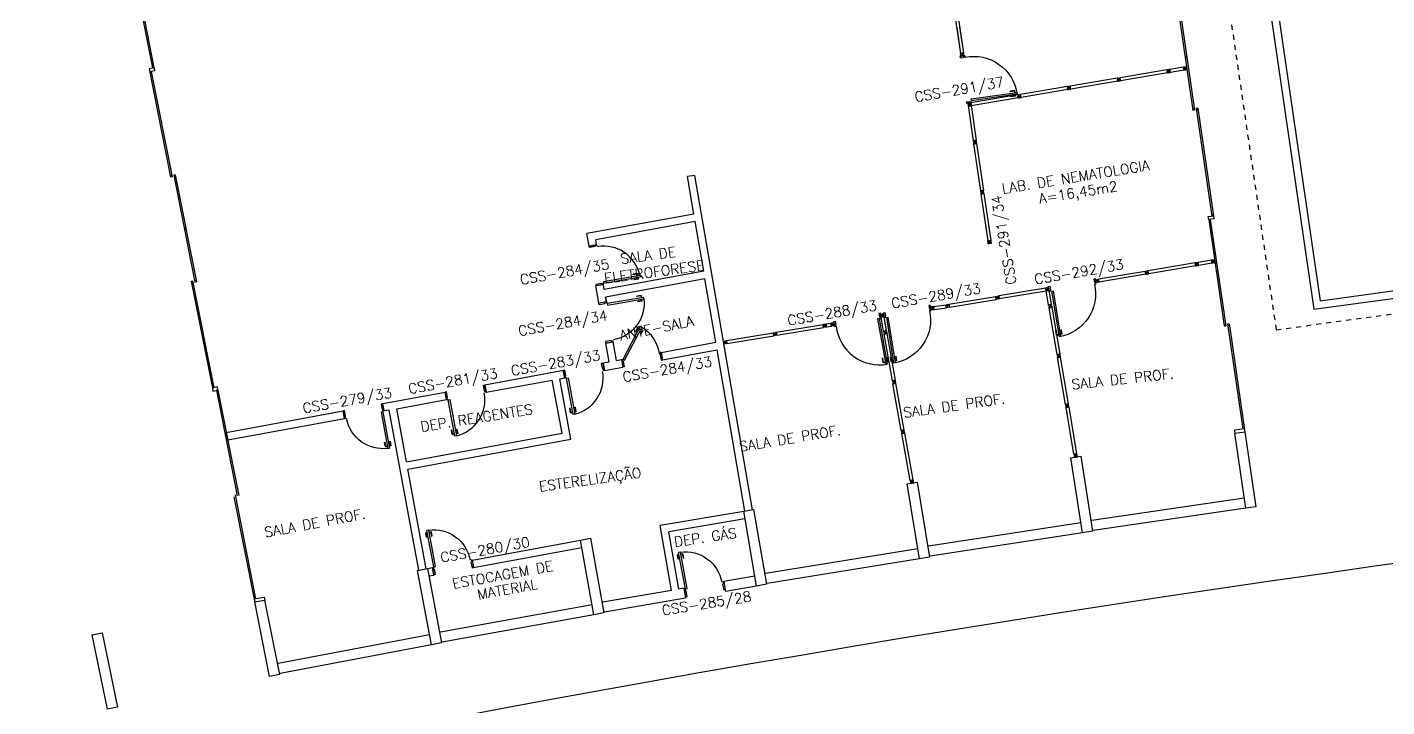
# Model space of a CAD drawing. Extents: x -152 to 150, y 325 to 437.
# Drawn here: x -79.12 to -52.21, y 376.41 to 389.85 of the extents above; entities that cross this region are included whole.
import ezdxf
from ezdxf.enums import TextEntityAlignment as Align

# ---------------------------------------------------------------- set-up
doc = ezdxf.new("R2010")
doc.units = 0
doc.header["$LTSCALE"] = 0.01
doc.header["$MEASUREMENT"] = 0
doc.linetypes.add('HIDDEN2', pattern=[0.1875, 0.125, -0.0625])
doc.layers.get('0').update_dxf_attribs({"linetype": 'CONTINUOUS'})
for name, color, linetype in [('ALV', 2, 'CONTINUOUS'), ('AREA', 2, 'CONTINUOUS'), ('CARIMBO', 7, 'CONTINUOUS'), ('DIV', 2, 'CONTINUOUS'), ('ESQ', 1, 'CONTINUOUS'), ('ESTR', 3, 'CONTINUOUS'), ('PISO', 1, 'CONTINUOUS'), ('PROJ', 1, 'HIDDEN2'), ('TEXTO', 2, 'CONTINUOUS'), ('TEXTO-ENDEREÇO', 2, 'CONTINUOUS')]:
    doc.layers.add(name, color=color, linetype=linetype)
doc.styles.add('UNB-100', font='simplex.shx', dxfattribs={"height": 3})
doc.styles.add('UNB-100-1', font='simplex.shx', dxfattribs={"height": 0.2})

# ---------------------------------------------------------------- blocks, each defined once
blk = doc.blocks.new('PILAR-SSC')
blk.add_lwpolyline([(0.203, -42.962), (0.203, -44.462), (0.003, -44.462), (0.003, -42.962)], close=True)
blk = doc.blocks.new('PD80-SSC')
at = {"color": 2}
for p, q in [((-0.777, 0.01), (-0.777, -0.03)), ((-0.777, 0.01), (-0.687, 0.01)), ((-0.687, 0), (-0.687, 0.01)), ((-0.075, 0), (0.075, 0)), ((-0.075, 0), (-0.075, -0.02)), ((0.075, -0.03), (0.075, 0)), ((-0.817, -0.065), (-0.817, -0.03)), ((-0.085, -0.03), (-0.817, -0.03)), ((-0.085, -0.065), (-0.817, -0.065)), ((-0.777, -0.105), (-0.777, -0.065)), ((-0.777, -0.105), (-0.687, -0.105)), ((-0.767, 0), (-0.767, -0.03)), ((-0.767, 0), (-0.687, 0)), ((-0.767, -0.095), (-0.767, -0.065)), ((-0.767, -0.095), (-0.687, -0.095)), ((-0.687, -0.095), (-0.687, -0.105)), ((-0.085, -0.03), (-0.085, -0.065)), ((-0.075, -0.02), (-0.04, -0.02)), ((-0.04, -0.03), (-0.04, -0.02)), ((-0.04, -0.03), (0.075, -0.03)), ((-0.075, -0.781), (-0.04, -0.781)), ((-0.075, -0.801), (-0.075, -0.781)), ((-0.075, -0.801), (0.075, -0.801)), ((-0.075, -0.802), (0.075, -0.802)), ((-0.04, -0.771), (0.075, -0.771)), ((-0.04, -0.771), (-0.04, -0.781)), ((0.075, -0.771), (0.075, -0.801))]:
    blk.add_line(p, q, dxfattribs=at)
at = {"color": 1}
blk.add_arc((-0.085, -0.03), 0.731, 182.6571, 270, dxfattribs=at)
blk = doc.blocks.new('ESQCE-SSC')
for p, q in [((0, 0), (0, -2.143)), ((0.2, 0), (0.2, -0.06)), ((0.2, -0.06), (0, -0.06)), ((0.03, -0.06), (0.03, -2.143)), ((0.03, -1.056), (0, -1.056)), ((0.03, -1.086), (0, -1.086)), ((0.03, -2.113), (0, -2.113)), ((0.03, -2.143), (0, -2.143)), ((0.07, -2.113), (0.07, -4.253)), ((0.07, -2.113), (0.1, -2.113)), ((0.07, -2.143), (0.1, -2.143)), ((0.1, -2.113), (0.1, -4.253)), ((0.1, -3.199), (0.07, -3.199)), ((0.1, -3.229), (0.07, -3.229)), ((0, -4.256), (0, -6.443)), ((0.1, -4.256), (0, -4.256)), ((0.07, -4.223), (0.1, -4.223)), ((0.07, -4.253), (0.1, -4.253)), ((0.1, -4.256), (0.1, -4.316)), ((0.1, -4.316), (0, -4.316)), ((0.03, -4.346), (0, -4.346)), ((0.03, -4.316), (0.03, -6.443)), ((0.03, -6.413), (0, -6.413)), ((0.03, -6.443), (0, -6.443)), ((0.1, -6.413), (0.07, -6.413)), ((0.07, -6.413), (0.07, -8.571)), ((0.1, -6.443), (0.07, -6.443)), ((0.1, -6.413), (0.1, -8.571)), ((0.1, -7.485), (0.07, -7.485)), ((0.1, -7.515), (0.07, -7.515)), ((0, -8.541), (0.03, -8.541)), ((0, -8.541), (0, -10.694)), ((0, -8.571), (0.03, -8.571)), ((0.03, -8.541), (0.03, -10.694)), ((0.1, -8.541), (0.07, -8.541)), ((0.07, -8.571), (0.1, -8.571)), ((0.03, -9.628), (0, -9.628)), ((0.03, -9.658), (0, -9.658)), ((0.03, -10.664), (0, -10.664)), ((0.102, -10.694), (0, -10.694)), ((0, -10.694), (0, -10.755)), ((0.03, -10.694), (0, -10.694)), ((0, -10.755), (0.102, -10.755)), ((0.1, -10.755), (0.07, -10.755)), ((0.07, -10.755), (0.07, -12.882)), ((0.1, -10.755), (0.1, -12.882)), ((0.102, -10.755), (0.102, -10.694)), ((0.1, -10.785), (0.07, -10.785)), ((0.1, -11.77), (0.07, -11.77)), ((0, -12.887), (0, -15.019)), ((0.03, -12.852), (0.03, -14.95)), ((0, -14.95), (0.2, -14.95)), ((0.2, -14.95), (0.2, -15.019))]:
    blk.add_line(p, q)
blk = doc.blocks.new('ESQCD-SSC')
for p, q in [((0, 0), (0, -0.06)), ((0.2, 0), (0.2, -2.143)), ((0, -0.06), (0.2, -0.06)), ((0.17, -0.06), (0.17, -2.143)), ((0.17, -1.056), (0.2, -1.056)), ((0.17, -1.086), (0.2, -1.086)), ((0.1, -2.113), (0.1, -4.253)), ((0.13, -2.113), (0.1, -2.113)), ((0.13, -2.143), (0.1, -2.143)), ((0.13, -2.113), (0.13, -4.253)), ((0.17, -2.113), (0.2, -2.113)), ((0.17, -2.143), (0.2, -2.143)), ((0.1, -3.199), (0.13, -3.199)), ((0.1, -3.229), (0.13, -3.229)), ((0.13, -4.223), (0.1, -4.223)), ((0.13, -4.253), (0.1, -4.253)), ((0.1, -4.256), (0.1, -4.316)), ((0.1, -4.256), (0.2, -4.256)), ((0.2, -4.256), (0.2, -6.443)), ((0.1, -4.316), (0.2, -4.316)), ((0.17, -4.316), (0.17, -6.443)), ((0.17, -4.346), (0.2, -4.346)), ((0.1, -6.413), (0.1, -8.571)), ((0.1, -6.413), (0.13, -6.413)), ((0.1, -6.443), (0.13, -6.443)), ((0.13, -6.413), (0.13, -8.571)), ((0.17, -6.413), (0.2, -6.413)), ((0.17, -6.443), (0.2, -6.443)), ((0.1, -7.485), (0.13, -7.485)), ((0.1, -7.515), (0.13, -7.515)), ((0.1, -8.541), (0.13, -8.541)), ((0.13, -8.571), (0.1, -8.571)), ((0.2, -8.541), (0.17, -8.541)), ((0.17, -8.541), (0.17, -10.694)), ((0.2, -8.571), (0.17, -8.571)), ((0.2, -8.541), (0.2, -10.694)), ((0.098, -10.694), (0.2, -10.694)), ((0.098, -10.755), (0.098, -10.694)), ((0.2, -10.755), (0.098, -10.755)), ((0.1, -10.755), (0.13, -10.755)), ((0.1, -10.755), (0.1, -12.882)), ((0.13, -10.755), (0.13, -12.882)), ((0.17, -10.664), (0.2, -10.664)), ((0.17, -10.694), (0.2, -10.694)), ((0.2, -10.694), (0.2, -10.755)), ((0.1, -10.785), (0.13, -10.785)), ((0.1, -11.77), (0.13, -11.77)), ((0.1, -11.8), (0.13, -11.8)), ((0.1, -12.852), (0.13, -12.852)), ((0.1, -12.882), (0.13, -12.882)), ((0.17, -12.852), (0.2, -12.852)), ((0.17, -12.852), (0.2, -12.852)), ((0.17, -12.852), (0.17, -14.95)), ((0.17, -12.882), (0.2, -12.882)), ((0.2, -12.852), (0.2, -12.887)), ((0.2, -12.887), (0.2, -15.019)), ((0, -14.95), (0, -15.019)), ((0.2, -14.95), (0, -14.95))]:
    blk.add_line(p, q)
blk = doc.blocks.new('DIVMT-SSC')
for p, q in [((0, 0.005), (0, -0.005)), ((0, -0.005), (0, 0.005)), ((-0.03, -0.03), (-0.03, -0.97)), ((0.006, -0.03), (-0.006, -0.03)), ((-0.005, 0), (0.005, 0)), ((0.005, 0), (-0.005, 0)), ((0.006, -0.02), (0.006, -0.03)), ((0.03, -0.03), (0.03, -0.97)), ((0.03, -0.97), (-0.03, -0.97)), ((-0.006, -0.98), (-0.006, -0.97)), ((-0.006, -0.98), (0.006, -0.98)), ((0.006, -1.001), (-0.006, -1.001)), ((0.005, -0.97), (-0.005, -0.97)), ((0, -0.994), (0, -1.007)), ((0, -1.02), (0, -1.021)), ((0.006, -0.98), (0.006, -0.97))]:
    blk.add_line(p, q)
blk.add_lwpolyline([(0.006, -0.02), (-0.006, -0.02), (0.006, -0.02), (0.006, -0.03), (0.03, -0.03), (0.03, -0.008), (0.02, -0.008), (0.02, 0.008), (0.03, 0.008), (0.03, 0.03), (0.006, 0.03), (0.006, 0.02), (-0.006, 0.02), (-0.006, 0.03), (-0.03, 0.03), (-0.03, 0.008), (-0.02, 0.008), (-0.02, -0.008), (-0.03, -0.008), (-0.03, -0.03), (-0.006, -0.03), (-0.006, -0.02), (-0.006, -0.03)])
blk = doc.blocks.new('PDV2E-SSC')
at = {"layer": 'DIV'}
for p, q in [((0.034, 0.925), (0.034, 0.835)), ((0.034, 0.925), (0.074, 0.925)), ((0.044, 0.835), (0.034, 0.835)), ((0.044, 0.915), (0.044, 0.835)), ((0.044, 0.915), (0.074, 0.915)), ((0.076, 0.05), (0.076, 0.965)), ((0.106, 0.965), (0.076, 0.965)), ((0.106, 0.05), (0.106, 0.965)), ((0.148, 0.925), (0.108, 0.925)), ((0.138, 0.915), (0.108, 0.915)), ((0.138, 0.915), (0.138, 0.835)), ((0.138, 0.835), (0.148, 0.835)), ((0.148, 0.925), (0.148, 0.835)), ((0.031, 0.05), (0.031, -0.05)), ((0.051, 0.05), (0.031, 0.05)), ((0.051, 0.02), (0.051, 0.05)), ((0.051, 0.02), (0.061, 0.02)), ((0.061, -0.05), (0.061, 0.02)), ((0.076, 0.05), (0.106, 0.05)), ((0.95, 0.02), (0.94, 0.02)), ((0.94, -0.05), (0.94, 0.02)), ((0.95, 0.02), (0.95, 0.05)), ((0.95, 0.05), (0.97, 0.05)), ((0.97, 0.05), (0.97, 0.035)), ((0.97, 0.035), (0.97, -0.035)), ((0.031, -0.05), (0.061, -0.05)), ((0.97, -0.05), (0.94, -0.05)), ((0.97, -0.035), (0.97, -0.05))]:
    blk.add_line(p, q, dxfattribs=at)
at = {"layer": 'DIV', "color": 1}
blk.add_arc((0.076, 0.1), 0.865, 356.6786, 90, dxfattribs=at)
blk = doc.blocks.new('A$C73356FFD')
at = {"layer": 'DIV'}
for p, q in [((0.025, 0.03), (0.035, 0.03)), ((0.035, 0.03), (0.025, 0.03)), ((0.03, 0.025), (0.03, 0.035)), ((0.03, 0.035), (0.03, 0.025))]:
    blk.add_line(p, q, dxfattribs=at)
blk.add_lwpolyline([(0.009, 0.036), (0, 0.036), (0, 0.06), (0.022, 0.06), (0.022, 0.05), (0.038, 0.05), (0.038, 0.06), (0.06, 0.06), (0.06, 0.036), (0.05, 0.036), (0.05, 0.024), (0.06, 0.024), (0.06, 0), (0.038, 0), (0.038, 0.01), (0.022, 0.01), (0.022, 0), (0, 0), (0, 0.024), (0.009, 0.024)], close=True, dxfattribs=at)
blk = doc.blocks.new('A$C282A6B1B')
at = {"linetype": 'Continuous'}
blk.add_blockref('A$C73356FFD', (0, 0), dxfattribs=at)
blk = doc.blocks.new('A$C2E1654F9')
at = {"linetype": 'Continuous'}
blk.add_blockref('A$C73356FFD', (0, 0), dxfattribs=at)

msp = doc.modelspace()

# ---------------------------------------------------------------- linework, layer by layer
for p, q in [((-60.353, 387.58), (-60.365, 387.578)), ((-60.36, 387.586), (-60.358, 387.573)), ((-60.357, 387.561), (-60.356, 387.559))]:
    msp.add_line(p, q)
at = {"layer": 'ALV'}
for p, q in [((-65.901, 386.922), (-66.049, 386.897)), ((-65.922, 386.158), (-66.049, 386.897)), ((-64.764, 380.305), (-65.901, 386.922)), ((-65.922, 386.158), (-68.037, 385.769)), ((-65.897, 386.01), (-67.864, 385.649)), ((-65.727, 385.025), (-65.897, 386.01)), ((-67.995, 385.524), (-68.037, 385.769)), ((-67.847, 385.55), (-67.864, 385.649)), ((-67.995, 385.524), (-67.847, 385.55)), ((-65.727, 385.025), (-67.694, 384.663)), ((-65.702, 384.877), (-67.669, 384.515)), ((-65.486, 383.62), (-65.702, 384.877)), ((-67.711, 384.76), (-67.859, 384.734)), ((-67.8, 384.393), (-67.859, 384.734)), ((-67.694, 384.663), (-67.711, 384.76)), ((-67.652, 384.418), (-67.8, 384.393)), ((-67.652, 384.418), (-67.669, 384.515)), ((-67.669, 384.515), (-67.652, 384.418)), ((-67.664, 383.603), (-67.517, 383.628)), ((-67.6, 383.231), (-67.664, 383.603)), ((-67.453, 383.258), (-67.516, 383.628)), ((-66.568, 383.421), (-65.486, 383.62)), ((-66.541, 383.274), (-65.46, 383.472)), ((-64.911, 380.28), (-65.46, 383.472)), ((-67.717, 383.21), (-67.6, 383.231)), ((-67.717, 383.209), (-67.69, 383.062)), ((-67.453, 383.258), (-67.356, 383.276)), ((-67.356, 383.276), (-67.329, 383.129)), ((-66.541, 383.274), (-66.568, 383.421)), ((-70.058, 382.779), (-68.505, 383.065)), ((-68.478, 382.917), (-68.505, 383.065)), ((-67.69, 383.062), (-67.329, 383.129)), ((-70.058, 382.779), (-70.031, 382.632)), ((-70.031, 382.632), (-68.724, 382.872)), ((-68.531, 381.824), (-68.724, 382.872)), ((-68.576, 382.899), (-68.478, 382.917)), ((-68.357, 381.704), (-68.576, 382.899)), ((-72.076, 382.408), (-70.847, 382.634)), ((-72.049, 382.261), (-72.076, 382.408)), ((-71.803, 382.306), (-70.82, 382.487)), ((-70.82, 382.487), (-70.847, 382.634)), ((-75.177, 381.838), (-72.865, 382.263)), ((-72.865, 382.263), (-72.838, 382.115)), ((-71.951, 382.279), (-72.049, 382.261)), ((-71.368, 379.112), (-71.951, 382.279)), ((-71.61, 381.254), (-71.803, 382.306)), ((-75.147, 381.691), (-72.838, 382.115)), ((-75.147, 381.691), (-75.177, 381.838)), ((-71.61, 381.254), (-68.531, 381.824)), ((-71.583, 381.107), (-68.357, 381.704)), ((-71.221, 379.139), (-71.583, 381.107)), ((-55.028, 380.535), (-58.046, 380.095)), ((-64.936, 380.275), (-66.587, 379.992)), ((-55, 380.337), (-58.018, 379.898)), ((-66.366, 378.71), (-66.587, 379.992)), ((-64.911, 380.128), (-66.414, 379.869)), ((-58.262, 380.049), (-61.276, 379.584)), ((-70.31, 379.308), (-68.167, 379.705)), ((-66.219, 378.736), (-66.414, 379.869)), ((-58.231, 379.852), (-61.246, 379.386)), ((-70.282, 379.161), (-68.14, 379.557)), ((-61.491, 379.535), (-64.501, 379.044)), ((-71.196, 379.144), (-71.098, 379.162)), ((-71.071, 379.015), (-71.098, 379.163)), ((-70.309, 379.307), (-70.282, 379.16)), ((-61.459, 379.338), (-64.469, 378.847)), ((-71.169, 378.997), (-71.071, 379.015)), ((-64.716, 378.994), (-65.331, 378.888)), ((-66.366, 378.71), (-67.722, 378.477)), ((-66.12, 378.753), (-66.219, 378.736)), ((-66.12, 378.753), (-66.086, 378.556)), ((-65.331, 378.888), (-65.297, 378.691)), ((-64.682, 378.797), (-65.297, 378.691)), ((-67.936, 378.426), (-70.937, 377.883)), ((-66.086, 378.556), (-67.688, 378.28)), ((-67.9, 378.229), (-70.901, 377.686)), ((-71.151, 377.83), (-74.147, 377.262)), ((-71.113, 377.633), (-74.11, 377.065))]:
    msp.add_line(p, q, dxfattribs=at)
for points in [[(-53.371, 395.514), (-55.253, 395.256), (-53.652, 384.272), (-50.73, 384.672), (-52.331, 395.657), (-52.577, 395.623)], [(-53.351, 395.365), (-55.083, 395.128), (-53.525, 384.44), (-50.9, 384.8), (-52.458, 395.488), (-52.557, 395.474)]]:
    msp.add_lwpolyline(points, dxfattribs=at)
at = {"layer": 'DIV'}
for p, q in [((-60.72, 389.845), (-60.646, 389.336)), ((-60.661, 389.854), (-60.586, 389.345)), ((-60.586, 389.345), (-60.646, 389.336)), ((-60.622, 389.34), (-60.646, 389.337)), ((-60.643, 389.315), (-60.646, 389.337)), ((-60.643, 389.315), (-60.633, 389.316)), ((-60.64, 389.299), (-60.63, 389.301)), ((-60.64, 389.299), (-60.637, 389.277)), ((-60.578, 389.286), (-60.637, 389.277)), ((-60.637, 389.277), (-60.613, 389.281)), ((-60.637, 389.277), (-60.616, 389.28)), ((-60.616, 389.28), (-60.634, 389.278)), ((-60.63, 389.301), (-60.633, 389.316)), ((-60.621, 389.331), (-60.622, 389.34)), ((-60.621, 389.33), (-60.622, 389.34)), ((-60.611, 389.341), (-60.621, 389.34)), ((-60.609, 389.332), (-60.621, 389.331)), ((-60.621, 389.33), (-60.609, 389.332)), ((-60.605, 389.311), (-60.618, 389.309)), ((-60.607, 389.312), (-60.617, 389.311)), ((-60.617, 389.311), (-60.607, 389.312)), ((-60.603, 389.292), (-60.615, 389.29)), ((-60.615, 389.29), (-60.603, 389.292)), ((-60.615, 389.29), (-60.613, 389.281)), ((-60.615, 389.29), (-60.613, 389.281)), ((-60.613, 389.317), (-60.611, 389.304)), ((-60.611, 389.306), (-60.612, 389.316)), ((-60.612, 389.316), (-60.611, 389.306)), ((-60.602, 389.282), (-60.612, 389.281)), ((-60.61, 389.342), (-60.586, 389.345)), ((-60.609, 389.332), (-60.61, 389.342)), ((-60.609, 389.332), (-60.61, 389.341)), ((-60.609, 389.291), (-60.609, 389.29)), ((-60.603, 389.292), (-60.601, 389.283)), ((-60.603, 389.292), (-60.601, 389.283)), ((-60.578, 389.286), (-60.601, 389.283)), ((-60.583, 389.324), (-60.593, 389.322)), ((-60.591, 389.306), (-60.593, 389.322)), ((-60.581, 389.308), (-60.591, 389.306)), ((-60.583, 389.324), (-60.586, 389.345)), ((-60.581, 389.308), (-60.578, 389.286)), ((-56.543, 388.98), (-56.544, 388.98)), ((-56.517, 388.985), (-56.531, 388.982)), ((-56.523, 388.977), (-56.525, 388.99)), ((-56.504, 388.993), (-56.495, 388.994)), ((-56.504, 388.993), (-56.502, 388.981)), ((-56.502, 388.981), (-56.493, 388.983)), ((-56.232, 389.063), (-56.499, 389.018)), ((-56.489, 388.959), (-56.499, 389.018)), ((-56.493, 388.984), (-56.495, 388.993)), ((-56.222, 389.004), (-56.489, 388.959)), ((-56.21, 389.067), (-56.232, 389.063)), ((-56.232, 389.063), (-56.228, 389.042)), ((-56.222, 389.004), (-56.232, 389.063)), ((-56.232, 389.063), (-56.228, 389.039)), ((-56.228, 389.042), (-56.231, 389.06)), ((-56.218, 389.041), (-56.228, 389.039)), ((-56.218, 389.041), (-56.228, 389.039)), ((-56.226, 389.028), (-56.227, 389.038)), ((-56.216, 389.029), (-56.226, 389.027)), ((-56.216, 389.029), (-56.226, 389.027)), ((-56.222, 389.004), (-56.226, 389.027)), ((-56.2, 389.007), (-56.222, 389.004)), ((-56.218, 389.041), (-56.216, 389.029)), ((-56.216, 389.029), (-56.218, 389.041)), ((-56.21, 389.067), (-56.208, 389.057)), ((-56.208, 389.057), (-56.192, 389.059)), ((-56.192, 389.039), (-56.202, 389.037)), ((-56.202, 389.037), (-56.192, 389.039)), ((-56.202, 389.017), (-56.186, 389.02)), ((-56.2, 389.007), (-56.202, 389.017)), ((-56.198, 389.043), (-56.196, 389.033)), ((-56.196, 389.033), (-56.198, 389.043)), ((-56.194, 389.069), (-56.172, 389.073)), ((-56.194, 389.069), (-56.192, 389.059)), ((-56.184, 389.01), (-56.186, 389.02)), ((-56.184, 389.01), (-56.162, 389.014)), ((-56.178, 389.048), (-56.168, 389.049)), ((-56.176, 389.036), (-56.178, 389.048)), ((-56.176, 389.036), (-56.166, 389.037)), ((-56.168, 389.049), (-56.172, 389.073)), ((-56.166, 389.037), (-56.162, 389.014)), ((-60.502, 388.348), (-60.393, 387.605)), ((-60.473, 388.322), (-60.463, 388.323)), ((-60.463, 388.323), (-60.473, 388.322)), ((-60.469, 388.327), (-60.467, 388.317)), ((-60.467, 388.317), (-60.469, 388.327)), ((-60.442, 388.357), (-60.334, 387.614)), ((-60.334, 387.614), (-60.393, 387.605)), ((-60.368, 387.599), (-60.37, 387.609)), ((-60.359, 387.61), (-60.369, 387.609)), ((-60.368, 387.599), (-60.356, 387.601)), ((-60.356, 387.601), (-60.358, 387.61)), ((-55.986, 385.161), (-55.987, 385.161)), ((-55.96, 385.165), (-55.974, 385.163)), ((-55.966, 385.158), (-55.968, 385.17)), ((-55.948, 385.173), (-55.938, 385.175)), ((-55.948, 385.173), (-55.946, 385.161)), ((-55.946, 385.161), (-55.936, 385.163)), ((-55.675, 385.243), (-55.942, 385.199)), ((-55.932, 385.139), (-55.942, 385.199)), ((-55.936, 385.164), (-55.938, 385.174)), ((-55.665, 385.184), (-55.932, 385.139)), ((-55.653, 385.247), (-55.675, 385.243)), ((-55.675, 385.243), (-55.671, 385.223)), ((-55.665, 385.184), (-55.675, 385.243)), ((-55.675, 385.243), (-55.671, 385.22)), ((-55.671, 385.223), (-55.674, 385.24)), ((-55.662, 385.221), (-55.671, 385.22)), ((-55.662, 385.221), (-55.671, 385.22)), ((-55.669, 385.209), (-55.671, 385.219)), ((-55.66, 385.209), (-55.669, 385.208)), ((-55.66, 385.209), (-55.669, 385.208)), ((-55.665, 385.184), (-55.669, 385.208)), ((-55.643, 385.188), (-55.665, 385.184)), ((-55.662, 385.221), (-55.66, 385.209)), ((-55.66, 385.209), (-55.662, 385.221)), ((-55.653, 385.247), (-55.652, 385.237)), ((-55.652, 385.237), (-55.636, 385.24)), ((-55.635, 385.22), (-55.645, 385.218)), ((-55.645, 385.218), (-55.635, 385.22)), ((-55.645, 385.198), (-55.629, 385.2)), ((-55.643, 385.188), (-55.645, 385.198)), ((-55.641, 385.224), (-55.639, 385.214)), ((-55.639, 385.214), (-55.641, 385.224)), ((-55.637, 385.25), (-55.616, 385.253)), ((-55.637, 385.25), (-55.636, 385.24)), ((-55.627, 385.19), (-55.629, 385.2)), ((-55.627, 385.19), (-55.606, 385.194)), ((-55.621, 385.228), (-55.612, 385.23)), ((-55.619, 385.216), (-55.621, 385.228)), ((-55.619, 385.216), (-55.61, 385.218)), ((-55.612, 385.23), (-55.616, 385.253)), ((-55.61, 385.218), (-55.606, 385.194)), ((-58.947, 384.635), (-58.888, 384.645)), ((-58.901, 384.361), (-58.947, 384.635)), ((-58.842, 384.371), (-58.888, 384.645)), ((-61.215, 384.323), (-61.237, 384.32)), ((-61.233, 384.296), (-61.237, 384.32)), ((-61.224, 384.297), (-61.233, 384.296)), ((-61.222, 384.286), (-61.231, 384.284)), ((-61.231, 384.284), (-61.227, 384.26)), ((-61.222, 384.286), (-61.224, 384.297)), ((-61.215, 384.323), (-61.214, 384.313)), ((-61.198, 384.316), (-61.214, 384.313)), ((-61.198, 384.296), (-61.208, 384.294)), ((-61.208, 384.294), (-61.198, 384.296)), ((-61.191, 384.276), (-61.207, 384.274)), ((-61.206, 384.264), (-61.207, 384.274)), ((-61.202, 384.29), (-61.203, 384.3)), ((-61.203, 384.3), (-61.202, 384.29)), ((-61.2, 384.326), (-61.178, 384.329)), ((-61.2, 384.326), (-61.198, 384.316)), ((-61.19, 384.267), (-61.191, 384.276)), ((-61.183, 384.304), (-61.174, 384.306)), ((-61.183, 384.304), (-61.174, 384.306)), ((-61.181, 384.292), (-61.183, 384.304)), ((-61.183, 384.304), (-61.181, 384.292)), ((-61.181, 384.292), (-61.172, 384.294)), ((-61.181, 384.292), (-61.172, 384.294)), ((-61.178, 384.329), (-60.932, 384.363)), ((-61.178, 384.329), (-61.174, 384.306)), ((-61.168, 384.27), (-61.178, 384.329)), ((-61.178, 384.329), (-61.174, 384.309)), ((-61.174, 384.309), (-61.177, 384.326)), ((-61.172, 384.295), (-61.174, 384.305)), ((-61.168, 384.27), (-61.172, 384.294)), ((-61.168, 384.27), (-60.922, 384.304)), ((-60.922, 384.304), (-60.932, 384.363)), ((-60.918, 384.341), (-60.928, 384.34)), ((-60.926, 384.329), (-60.928, 384.339)), ((-60.916, 384.33), (-60.926, 384.328)), ((-60.918, 384.341), (-60.916, 384.33)), ((-60.903, 384.338), (-60.89, 384.34)), ((-60.895, 384.333), (-60.898, 384.345)), ((-60.878, 384.342), (-60.877, 384.342)), ((-58.901, 384.361), (-58.842, 384.371)), ((-58.901, 384.361), (-58.877, 384.365)), ((-58.897, 384.339), (-58.901, 384.361)), ((-58.897, 384.339), (-58.887, 384.341)), ((-58.895, 384.324), (-58.885, 384.325)), ((-58.895, 384.324), (-58.891, 384.302)), ((-58.867, 384.306), (-58.891, 384.302)), ((-58.887, 384.341), (-58.885, 384.325)), ((-58.876, 384.356), (-58.877, 384.365)), ((-58.876, 384.356), (-58.877, 384.365)), ((-58.876, 384.365), (-58.867, 384.367)), ((-58.864, 384.358), (-58.876, 384.356)), ((-58.876, 384.356), (-58.864, 384.358)), ((-58.861, 384.337), (-58.871, 384.336)), ((-58.871, 384.336), (-58.861, 384.337)), ((-58.869, 384.315), (-58.857, 384.317)), ((-58.869, 384.315), (-58.867, 384.306)), ((-58.866, 384.331), (-58.867, 384.341)), ((-58.867, 384.341), (-58.866, 384.331)), ((-58.842, 384.371), (-58.866, 384.367)), ((-58.864, 384.358), (-58.866, 384.367)), ((-58.864, 384.358), (-58.866, 384.367)), ((-58.842, 384.371), (-58.863, 384.368)), ((-58.863, 384.368), (-58.845, 384.371)), ((-58.857, 384.317), (-58.855, 384.308)), ((-58.855, 384.308), (-58.832, 384.312)), ((-58.838, 384.349), (-58.848, 384.348)), ((-58.848, 384.348), (-58.845, 384.332)), ((-58.835, 384.334), (-58.845, 384.332)), ((-58.838, 384.349), (-58.842, 384.371)), ((-58.835, 384.334), (-58.832, 384.312)), ((-62.167, 383.842), (-62.216, 384.115)), ((-62.108, 383.852), (-62.157, 384.125)), ((-61.206, 384.264), (-61.227, 384.26)), ((-61.19, 384.267), (-61.168, 384.27)), ((-63.344, 383.979), (-63.365, 383.975)), ((-63.361, 383.951), (-63.365, 383.975)), ((-63.352, 383.953), (-63.361, 383.951)), ((-63.35, 383.941), (-63.359, 383.94)), ((-63.359, 383.94), (-63.355, 383.916)), ((-63.334, 383.92), (-63.355, 383.916)), ((-63.35, 383.941), (-63.352, 383.953)), ((-63.344, 383.979), (-63.342, 383.969)), ((-63.326, 383.971), (-63.342, 383.969)), ((-63.326, 383.951), (-63.336, 383.95)), ((-63.336, 383.95), (-63.326, 383.951)), ((-63.32, 383.932), (-63.335, 383.929)), ((-63.334, 383.92), (-63.335, 383.929)), ((-63.33, 383.945), (-63.332, 383.955)), ((-63.332, 383.955), (-63.33, 383.945)), ((-63.328, 383.981), (-63.306, 383.985)), ((-63.328, 383.981), (-63.326, 383.971)), ((-63.318, 383.922), (-63.32, 383.932)), ((-63.318, 383.922), (-63.296, 383.926)), ((-63.312, 383.96), (-63.302, 383.961)), ((-63.312, 383.96), (-63.302, 383.961)), ((-63.31, 383.948), (-63.312, 383.96)), ((-63.312, 383.96), (-63.31, 383.948)), ((-63.31, 383.948), (-63.3, 383.949)), ((-63.31, 383.948), (-63.3, 383.949)), ((-63.306, 383.985), (-63.21, 384.001)), ((-63.306, 383.985), (-63.302, 383.961)), ((-63.296, 383.926), (-63.306, 383.985)), ((-63.306, 383.985), (-63.303, 383.964)), ((-63.303, 383.964), (-63.306, 383.982)), ((-63.3, 383.95), (-63.302, 383.96)), ((-63.296, 383.926), (-63.3, 383.949)), ((-63.296, 383.926), (-63.2, 383.942)), ((-63.2, 383.942), (-63.21, 384.001)), ((-63.196, 383.979), (-63.206, 383.977)), ((-63.204, 383.967), (-63.205, 383.976)), ((-63.194, 383.967), (-63.204, 383.966)), ((-63.196, 383.979), (-63.194, 383.967)), ((-63.181, 383.975), (-63.168, 383.978)), ((-63.173, 383.97), (-63.175, 383.983)), ((-63.156, 383.98), (-63.155, 383.98)), ((-62.167, 383.842), (-62.108, 383.852)), ((-62.167, 383.842), (-62.143, 383.846)), ((-62.163, 383.82), (-62.167, 383.842)), ((-62.163, 383.82), (-62.153, 383.822)), ((-62.16, 383.804), (-62.15, 383.806)), ((-62.16, 383.804), (-62.156, 383.783)), ((-62.133, 383.787), (-62.156, 383.783)), ((-62.153, 383.822), (-62.15, 383.806)), ((-62.142, 383.837), (-62.143, 383.846)), ((-62.142, 383.837), (-62.143, 383.846)), ((-62.142, 383.846), (-62.132, 383.848)), ((-62.142, 383.837), (-62.13, 383.839)), ((-62.13, 383.839), (-62.142, 383.837)), ((-62.137, 383.817), (-62.127, 383.818)), ((-62.127, 383.818), (-62.137, 383.817)), ((-62.134, 383.796), (-62.123, 383.798)), ((-62.134, 383.796), (-62.133, 383.787)), ((-62.133, 383.822), (-62.131, 383.812)), ((-62.131, 383.812), (-62.133, 383.822)), ((-62.108, 383.852), (-62.131, 383.848)), ((-62.13, 383.839), (-62.131, 383.848)), ((-62.13, 383.839), (-62.131, 383.848)), ((-62.128, 383.849), (-62.111, 383.852)), ((-62.108, 383.852), (-62.128, 383.849)), ((-62.123, 383.798), (-62.121, 383.789)), ((-62.121, 383.789), (-62.097, 383.793)), ((-62.104, 383.831), (-62.114, 383.829)), ((-62.114, 383.829), (-62.111, 383.813)), ((-62.101, 383.815), (-62.111, 383.813)), ((-62.104, 383.831), (-62.108, 383.852)), ((-62.101, 383.815), (-62.097, 383.793))]:
    msp.add_line(p, q, dxfattribs=at)
msp.add_lwpolyline([(-60.459, 388.303), (-60.471, 388.301), (-60.459, 388.303), (-60.457, 388.294), (-60.434, 388.297), (-60.437, 388.319), (-60.447, 388.317), (-60.449, 388.333), (-60.439, 388.335), (-60.442, 388.356), (-60.466, 388.353), (-60.465, 388.344), (-60.476, 388.342), (-60.478, 388.351), (-60.502, 388.348), (-60.498, 388.326), (-60.489, 388.327), (-60.486, 388.312), (-60.496, 388.31), (-60.493, 388.288), (-60.469, 388.292), (-60.471, 388.301), (-60.469, 388.292)], dxfattribs=at)
at = {"layer": 'ESQ'}
for p, q in [((-67.323, 383.284), (-66.982, 383.931)), ((-67.292, 383.268), (-66.951, 383.915)), ((-67.036, 383.914), (-67.078, 383.835)), ((-67.069, 383.83), (-67.078, 383.835)), ((-67.032, 383.901), (-67.069, 383.83)), ((-67.036, 383.914), (-67, 383.896)), ((-67.032, 383.901), (-67.005, 383.887)), ((-66.948, 383.857), (-66.985, 383.786)), ((-66.985, 383.786), (-66.976, 383.781)), ((-66.951, 383.915), (-66.982, 383.931)), ((-66.934, 383.861), (-66.976, 383.781)), ((-66.948, 383.857), (-66.974, 383.871)), ((-66.934, 383.861), (-66.97, 383.88)), ((-67.356, 383.276), (-67.337, 383.28)), ((-67.356, 383.276), (-67.329, 383.129)), ((-67.337, 383.28), (-67.331, 383.245)), ((-67.321, 383.247), (-67.331, 383.245)), ((-67.323, 383.284), (-67.292, 383.268)), ((-67.321, 383.247), (-67.3, 383.134)), ((-66.592, 383.382), (-66.582, 383.384)), ((-66.592, 383.382), (-66.571, 383.269)), ((-66.569, 383.421), (-66.588, 383.418)), ((-66.588, 383.418), (-66.582, 383.384)), ((-66.571, 383.269), (-66.542, 383.274)), ((-66.569, 383.421), (-66.542, 383.274)), ((-67.3, 383.134), (-67.329, 383.129))]:
    msp.add_line(p, q, dxfattribs=at)
msp.add_arc((-67.323, 383.284), 0.731, 7.5794, 59.5394, dxfattribs=at)
at = {"layer": 'PISO'}
msp.add_arc((0.463, 0.506), 382.359, 89.98238, 109.98238, dxfattribs=at)
at = {"layer": 'PROJ'}
msp.add_lwpolyline([(-56.089, 395.444), (-54.397, 383.867), (-49.889, 384.485), (-51.581, 396.062)], close=True, dxfattribs=at)

# ---------------------------------------------------------------- block references
at = {"layer": 'CARIMBO', "color": 6}
for name, p, rotation in [('A$C282A6B1B', (-57.904, 384.809), 99.50103113662406), ('A$C2E1654F9', (-59.886, 384.538), 189.5025293113409), ('A$C282A6B1B', (-62.216, 384.115), 9.501031136614301)]:
    msp.add_blockref(name, p, dxfattribs=dict(at, rotation=rotation))
at = {"layer": 'DIV'}
for name, p, rotation in [('DIVMT-SSC', (-60.756, 390.301), 8.294352055947027), ('A$C2E1654F9', (-60.646, 389.336), 278.2943520559255), ('DIVMT-SSC', (-57.509, 388.818), 279.5159871488361), ('DIVMT-SSC', (-56.523, 388.984), 279.5159871488361), ('DIVMT-SSC', (-58.495, 388.653), 279.5159871488361), ('DIVMT-SSC', (-59.481, 388.488), 279.5159871488361), ('DIVMT-SSC', (-60.359, 387.58), 8.294352055947027), ('DIVMT-SSC', (-60.215, 386.59), 8.294352055947027), ('A$C2E1654F9', (-60.045, 385.635), 188.2943520559339), ('DIVMT-SSC', (-55.967, 385.164), 279.5010311367135), ('DIVMT-SSC', (-56.953, 384.999), 279.5010311367135), ('DIVMT-SSC', (-58.925, 384.669), 279.5010311367135), ('DIVMT-SSC', (-58.699, 383.351), 189.6348597434736), ('A$C282A6B1B', (-63.2, 383.942), 9.504027485980622), ('PDV2E-SSC', (-62.19, 384.151), 190.1105638403866), ('DIVMT-SSC', (-61.956, 382.833), 190.1226597434757), ('DIVMT-SSC', (-58.532, 382.365), 189.6348597434736), ('DIVMT-SSC', (-61.781, 381.849), 190.1226597434757), ('DIVMT-SSC', (-58.364, 381.379), 189.6348597434736), ('DIVMT-SSC', (-61.605, 380.864), 190.1226597434757)]:
    msp.add_blockref(name, p, dxfattribs=dict(at, rotation=rotation))
at = {"layer": 'DIV', "xscale": -1}
for name, p, rotation in [('PDV2E-SSC', (-60.468, 388.322), 278.2481553247709), ('PDV2E-SSC', (-58.926, 384.669), 189.3771245497636), ('PDV2E-SSC', (-62.192, 384.15), 188.8974911315386), ('DIVMT-SSC', (-60.897, 384.339), 99.50402748596676), ('DIVMT-SSC', (-65.303, 383.62), 99.50402748596676), ('DIVMT-SSC', (-64.317, 383.785), 99.50402748596676)]:
    msp.add_blockref(name, p, dxfattribs=dict(at, rotation=rotation))
at = {"layer": 'ESQ'}
for name, p, rotation in [('ESQCD-SSC', (-57.38, 396.675), 8.292600000001036), ('ESQCE-SSC', (-77.533, 393.205), 11.2194), ('PD80-SSC', (-67.785, 384.747), 189.7478414559848), ('PD80-SSC', (-68.492, 382.991), 100.3922149894005), ('PD80-SSC', (-70.833, 382.56), 100.3922149894005)]:
    msp.add_blockref(name, p, dxfattribs=dict(at, rotation=rotation))
at = {"layer": 'ESQ', "xscale": -1}
for p, rotation in [((-67.726, 384.406), 9.764353665935595), ((-72.063, 382.334), 280.4504659529914), ((-71.084, 379.089), 100.5833947667011), ((-66.103, 378.654), 100.5833947667011)]:
    msp.add_blockref('PD80-SSC', p, dxfattribs=dict(at, rotation=rotation))
at = {"layer": 'ESTR'}
for p, rotation in [((-61.415, 424.334), 8.292682926828824), ((-65.021, 423.792), 8.780487804876804), ((-68.622, 423.219), 9.268292682925383), ((-72.219, 422.616), 9.756097560976395), ((-75.81, 421.982), 10.24390243902363), ((-79.395, 421.317), 10.73170731707239), ((-82.975, 420.622), 11.21951219512325), ((-86.549, 419.896), 11.70731707316911)]:
    msp.add_blockref('PILAR-SSC', p, dxfattribs=dict(at, rotation=rotation))

# ---------------------------------------------------------------- texts
at = {"layer": 'AREA', "style": 'UNB-100'}
msp.add_text('A=16,45m2', height=0.2, rotation=9.1819, dxfattribs=at).set_placement((-59.079, 386.362))
at = {"layer": 'TEXTO', "style": 'UNB-100'}
for s, rotation, p in [('LAB. DE NEMATOLOGIA', 9.1819, (-59.808, 386.557)), ('SALA DE ', 7.6383, (-67.361, 385.167)), ('ELETROFORESE', 7.6383, (-67.684, 384.782)), ('ANTE-SALA', 11.5162, (-67.371, 383.654)), ('SALA DE PROF.', 6.1515, (-58.434, 382.686)), ('DEP. REAGENTES', 9.1376, (-71.314, 381.847)), ('SALA DE PROF.', 8.0252, (-61.763, 382.126)), ('SALA DE PROF.', 9.3902, (-65.007, 381.453)), ('ESTERELIZAÇÃO', 7.9489, (-68.971, 380.664)), ('SALA DE PROF.', 10.7305, (-74.403, 379.756)), ('DEP. GÁS', 8.4673, (-66.299, 379.57)), ('ESTOCAGEM DE', 10.3251, (-70.683, 378.739)), ('MATERIAL', 10.3251, (-70.188, 378.525))]:
    msp.add_text(s, height=0.2, rotation=rotation, dxfattribs=at).set_placement(p)
at = {"layer": 'TEXTO-ENDEREÇO', "style": 'UNB-100-1'}
for s, rotation, p in [('CSS-291/37', 9.8342, (-60.653, 388.524)), ('CSS-291/34', 99.8342, (-59.687, 385.659)), ('CSS-284/35', 10.1869, (-68.461, 384.915)), ('CSS-292/33', 9.8342, (-58.282, 384.917)), ('CSS-289/33', 9.8342, (-61.114, 384.441)), ('CSS-288/33', 9.8342, (-63.169, 384.103)), ('CSS-284/34', 10.1869, (-68.497, 383.901)), ('CSS-283/33', 10.1869, (-68.64, 383.114)), ('CSS-284/33', 10.1869, (-66.43, 382.989)), ('CSS-281/33', 10.1869, (-70.674, 382.755)), ('CSS-279/33', 10.1869, (-72.764, 382.371)), ('CSS-280/30', 10.1869, (-70.038, 379.418)), ('CSS-285/28', 9.1939, (-65.654, 378.356))]:
    msp.add_text(s, height=0.2, rotation=rotation, dxfattribs=at).set_placement(p, align=Align.CENTER)

doc.saveas('drawing.dxf')
